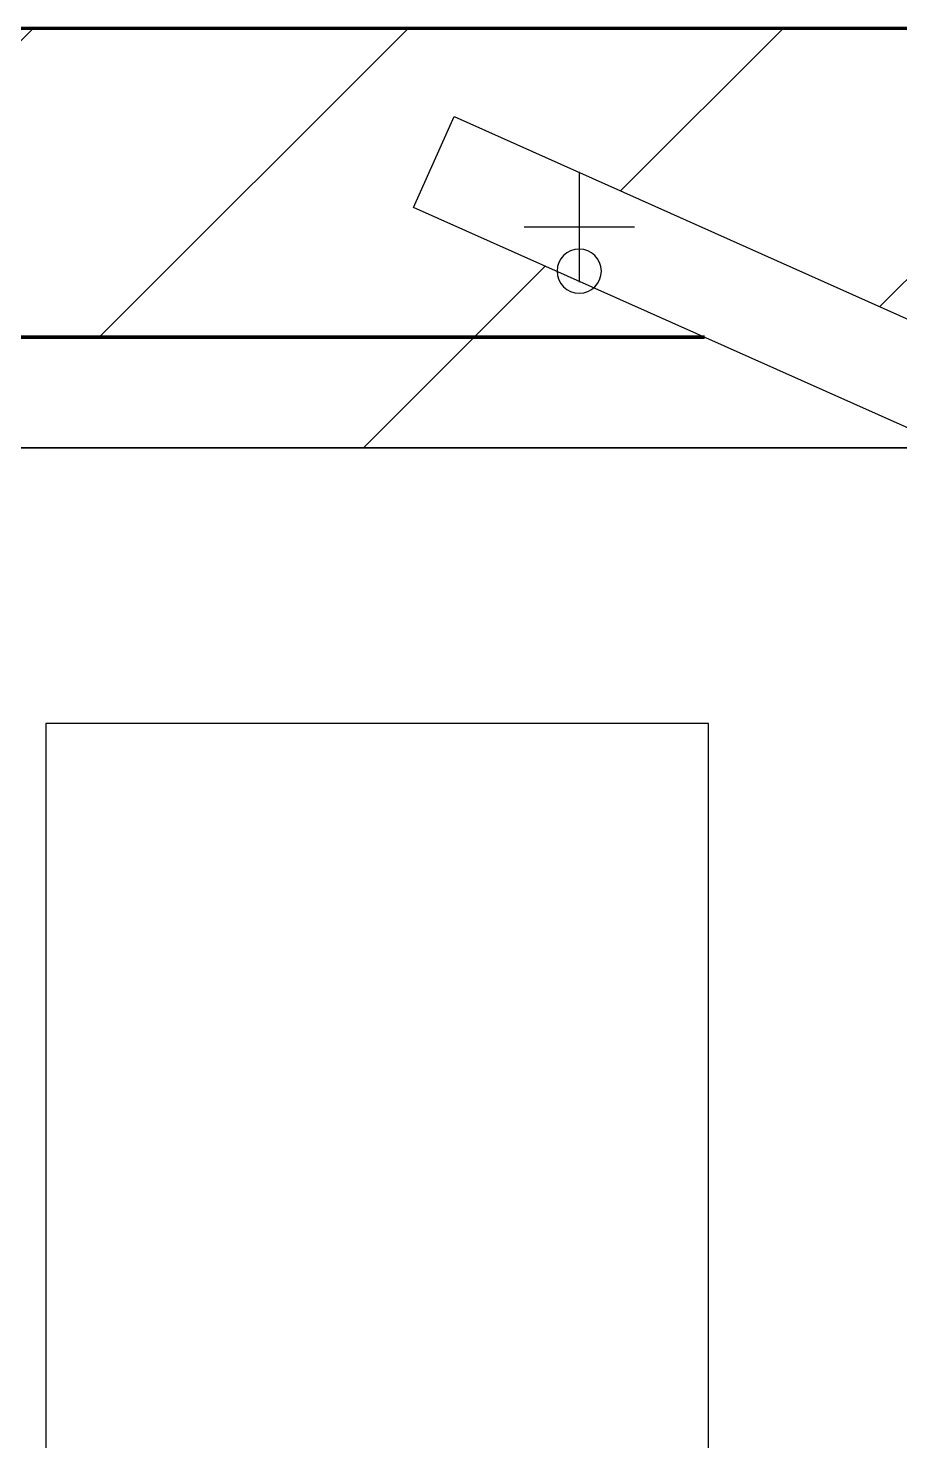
# Model space of a CAD drawing. Header units: millimetres. Extents: x -678720 to -601931, y -306 to 39239.
# Drawn here: x -655132 to -654737, y 8119 to 8759 of the extents above; entities that cross this region are included whole.
import ezdxf
from ezdxf.xclip import XClip

# ---------------------------------------------------------------- set-up
doc = ezdxf.new("R2010")
doc.units = ezdxf.units.MM
doc.header["$XCLIPFRAME"] = 0
doc.layers.add('000 - WIPEOUT', color=250, linetype='Continuous')
doc.layers.add('A11_ALU.SOLID SHEET', color=2, linetype='Continuous')
for name, color, linetype, lineweight in [('A-DOOR', 3, 'Continuous', 25), ('A-DOOR-E', 2, 'Continuous', 25), ('A-GLAZ-CURT', 2, 'Continuous', 9), ('A-WALL', 5, 'Continuous', 35), ('A-WALL-FNSH', 2, 'Continuous', 35), ('A-WALL-PATT', 1, 'Continuous', 35)]:
    doc.layers.add(name, color=color, linetype=linetype, lineweight=lineweight)

# ---------------------------------------------------------------- blocks, each defined once
blk = doc.blocks.new('DPA_AC-SG-PI - A1_1200x1300 mm-9660120-4234-01 ENLARGED MULTI-PURPOSE LEVEL - REFLECTED CEILING PLAN - SHEET 5')
at = {"layer": 'A-DOOR'}
for p, q in [((-500, 5), (-500, -45)), ((-525, -20), (-475, -20))]:
    blk.add_line(p, q, dxfattribs=at)
for start, end in [(0, 180), (180, 0)]:
    blk.add_arc((-500, -40), 10, start, end, dxfattribs=at)
at = {"layer": 'A-DOOR-E'}
for p, q in [((-575, -11.13), (-556.64, 29.95)), ((-556.64, 29.95), (511.63, -447.34)), ((493.28, -488.42), (-575, -11.13))]:
    blk.add_line(p, q, dxfattribs=at)
blk = doc.blocks.new('PPLS-PP19_Custom Tile Pattern - Custom Tile Pattern-V59-4234-01 ENLARGED MULTI-PURPOSE LEVEL - REFLECTED CEILING PLAN - SHEET 5')
at = {"layer": 'A-GLAZ-CURT'}
for p, q in [((31.34, 0), (300, 0)), ((300, 0), (31.34, 0)), ((195.99, 0), (213.31, 0)), ((213.31, 0), (195.99, 0)), ((230.06, 0), (300, 0)), ((143.25, -50), (300, -50)), ((300, -50), (143.25, -50))]:
    blk.add_line(p, q, dxfattribs=at)
for points, knots in [([(31.09, 0), (32.5, 0), (38.78, 0), (53.39, 0), (71.67, 0), (84.83, 0), (86.01, 0), (92.51, 0), (94.33, 0)], [-4844.334544, -4844.334544, -4844.334544, -4844.334544, -4705.298446, -4353.683244, -3960.84581, -3759.045785, -3336.541051, -2783.776468, -2783.776468, -2783.776468, -2783.776468]), ([(136.44, 0), (121.66, 0), (86.93, 0), (51.16, 0), (31.18, 0)], [-106.750556, -106.750556, -106.750556, -106.750556, -59.610984, 0, 0, 0, 0]), ([(95.45, 0), (83.14, 0), (62.83, 0), (41.24, 0), (32.83, 0), (31.27, 0)], [-367.613451, -367.613451, -367.613451, -367.613451, -330.153101, -307.516438, -302.210511, -302.210511, -302.210511, -302.210511]), ([(76.63, 0), (74.8, 0), (67.65, 0), (53.52, 0), (39.74, 0), (32.53, 0), (31.3, 0)], [-3095.572228, -3095.572228, -3095.572228, -3095.572228, -2950.589685, -2634.532728, -2313.748533, -2246.611491, -2246.611491, -2246.611491, -2246.611491]), ([(31.31, 0), (31.94, 0), (35.93, 0), (48.37, 0), (71.92, 0), (100.57, 0), (116.36, 0), (128.63, 0), (128.95, 0)], [-139.375777, -139.375777, -139.375777, -139.375777, -135.792042, -118.513713, -97.899267, -63.759246, -39.050993, -35.895543, -35.895543, -35.895543, -35.895543]), ([(31.33, 0), (34.8, 0), (52.2, 0), (88.72, 0), (120.63, 0), (138.28, 0), (138.53, 0)], [-401.364905, -401.364905, -401.364905, -401.364905, -390.253598, -346.313304, -291.370682, -290.5735, -290.5735, -290.5735, -290.5735]), ([(31.33, 0), (37.1, 0), (52.1, 0), (70.92, 0), (82.12, 0), (83.66, 0)], [-4874.14523, -4874.14523, -4874.14523, -4874.14523, -4573.028122, -4094.177415, -3869.465285, -3869.465285, -3869.465285, -3869.465285]), ([(70.61, 0), (66.16, 0), (55.8, 0), (41.76, 0), (34.81, 0), (31.34, 0)], [-4647.237329, -4647.237329, -4647.237329, -4647.237329, -4326.416877, -4098.545751, -3883.394943, -3883.394943, -3883.394943, -3883.394943]), ([(31.4, 0), (33.92, 0), (39.54, 0), (51.19, 0), (58.74, 0), (61.34, 0), (61.45, 0)], [-1794.984122, -1794.984122, -1794.984122, -1794.984122, -1645.594513, -1443.202566, -1228.752106, -1120.932285, -1120.932285, -1120.932285, -1120.932285]), ([(32.02, 0), (33.36, 0), (38.27, 0), (45.92, 0), (57.76, 0), (64.47, 0), (72.74, 0), (75.22, 0), (76.03, 0), (76.21, 0)], [-1161.809332, -1161.809332, -1161.809332, -1161.809332, -1089.329421, -901.315459, -753.071572, -495.328968, -421.953223, -334.951786, -290.452333, -290.452333, -290.452333, -290.452333]), ([(95.44, 0), (90.75, 0), (85.59, 0), (74.4, 0), (62.26, 0), (51.85, 0), (44.35, 0), (35.53, 0), (32.41, 0)], [-7531.75727, -7531.75727, -7531.75727, -7531.75727, -7135.649961, -6924.452779, -6738.82075, -6548.303034, -6314.283804, -6175.773004, -6175.773004, -6175.773004, -6175.773004]), ([(94.51, 0), (86.3, 0), (73.08, 0), (57.82, 0), (46.51, 0), (41.18, 0), (36.02, 0), (35.54, 0), (35.54, 0)], [-388.397396, -388.397396, -388.397396, -388.397396, -357.622665, -341.267687, -334.000314, -326.15566, -319.318397, -317.489778, -317.489778, -317.489778, -317.489778]), ([(36.29, 0), (37.77, 0), (48.82, 0), (64.79, 0), (82.66, 0), (93.77, 0), (95.55, 0)], [-314.598523, -314.598523, -314.598523, -314.598523, -305.899624, -287.17622, -249.500363, -242.102181, -242.102181, -242.102181, -242.102181]), ([(61.47, 0), (61.47, 0), (61.21, 0), (54.61, 0), (53.71, 0), (53.56, 0)], [-1113.311073, -1113.311073, -1113.311073, -1113.311073, -1096.402191, -891.204116, -747.28819, -747.28819, -747.28819, -747.28819]), ([(76.22, 0), (75.58, 0), (73.64, 0), (71.05, 0), (70.61, 0)], [-193.634889, -193.634889, -193.634889, -193.634889, -31.537676, 0, 0, 0, 0]), ([(94.72, 0), (95.22, 0), (99.11, 0), (108.97, 0), (120.79, 0), (139.94, 0), (163.31, 0), (185.23, 0), (193.62, 0), (194.69, 0), (194.79, 0)], [-2310.419338, -2310.419338, -2310.419338, -2310.419338, -2233.599744, -2052.234781, -1843.028543, -1530.39897, -1095.004608, -529.74427, -295.064701, -265.121568, -265.121568, -265.121568, -265.121568]), ([(103.09, 0), (101.08, 0), (98.55, 0), (96.01, 0), (95.53, 0)], [-375.435014, -375.435014, -375.435014, -375.435014, -369.147452, -367.692913, -367.692913, -367.692913, -367.692913]), ([(161.47, 0), (156.62, 0), (142.91, 0), (116.67, 0), (98.77, 0), (95.54, 0)], [-511.684382, -511.684382, -511.684382, -511.684382, -458.593899, -401.860199, -389.690281, -389.690281, -389.690281, -389.690281]), ([(114.39, 0), (114.2, 0), (112.08, 0), (105.6, 0), (98.15, 0), (96.03, 0)], [-8148.58938, -8148.58938, -8148.58938, -8148.58938, -8105.191388, -7723.759874, -7548.167004, -7548.167004, -7548.167004, -7548.167004]), ([(96.49, 0), (107.46, 0), (125.17, 0), (132.42, 0), (134.6, 0)], [-240.79965, -240.79965, -240.79965, -240.79965, -194.761443, -152.241002, -152.241002, -152.241002, -152.241002]), ([(129.02, 0), (129.02, 0), (124.41, 0), (122.35, 0), (114.96, 0), (108.04, 0), (103.09, 0)], [-35.386604, -35.386604, -35.386604, -35.386604, -31.430235, -22.807238, -15.488593, 0, 0, 0, 0]), ([(157.9, 0), (156.77, 0), (151.67, 0), (143.29, 0), (134.04, 0), (126.24, 0), (118.6, 0), (114.23, 0), (111.98, 0), (105.66, 0), (105.23, 0), (105.23, 0)], [-10292.955006, -10292.955006, -10292.955006, -10292.955006, -10098.273015, -9847.788484, -9677.714971, -9567.007022, -9453.21225, -9220.200448, -9012.77275, -8966.157302, -8929.495943, -8929.495943, -8929.495943, -8929.495943]), ([(105.26, 0), (105.52, 0), (111.01, 0), (112.65, 0), (113.59, 0)], [-8920.561005, -8920.561005, -8920.561005, -8920.561005, -8814.835624, -8577.462505, -8577.462505, -8577.462505, -8577.462505]), ([(128.58, 0), (128.8, 0), (130.16, 0), (139.26, 0), (152.67, 0), (159.54, 0), (161.02, 0), (161.39, 0)], [-633.326174, -633.326174, -633.326174, -633.326174, -627.736123, -618.981161, -602.094757, -592.980799, -588.830423, -588.830423, -588.830423, -588.830423]), ([(137.1, 0), (136, 0), (133.64, 0), (129.87, 0), (129.11, 0)], [-670.405967, -670.405967, -670.405967, -670.405967, -651.020627, -640.742133, -640.742133, -640.742133, -640.742133]), ([(161.51, 0), (161.24, 0), (160.47, 0), (158.35, 0), (157.85, 0), (157.77, 0)], [-10707.869245, -10707.869245, -10707.869245, -10707.869245, -10666.779182, -10580.760289, -10550.278881, -10550.278881, -10550.278881, -10550.278881]), ([(292.32, 0), (281.4, 0), (251.65, 0), (207.11, 0), (177.41, 0), (159.34, 0), (158.33, 0), (158.3, 0)], [-277.543685, -277.543685, -277.543685, -277.543685, -244.693688, -187.987675, -143.776725, -129.632772, -123.352749, -123.352749, -123.352749, -123.352749]), ([(159.07, 0), (159.13, 0), (159.6, 0), (160.13, 0), (160.63, 0)], [-115.643202, -115.643202, -115.643202, -115.643202, -114.681583, -107.933655, -107.933655, -107.933655, -107.933655]), ([(193.8, 0), (193.33, 0), (190.11, 0), (183.13, 0), (171, 0), (163.08, 0), (162.1, 0), (161.78, 0)], [-11665.349007, -11665.349007, -11665.349007, -11665.349007, -11565.880756, -11105.624034, -10839.086983, -10768.332124, -10721.828131, -10721.828131, -10721.828131, -10721.828131]), ([(168.37, 0), (167.68, 0), (165.87, 0), (163.56, 0), (162.06, 0)], [-543.375029, -543.375029, -543.375029, -543.375029, -530.793311, -513.85548, -513.85548, -513.85548, -513.85548]), ([(162.49, 0), (163.58, 0), (166.98, 0), (174.15, 0), (185.98, 0), (208.82, 0), (219.42, 0), (230.06, 0)], [-100.224108, -100.224108, -100.224108, -100.224108, -87.660824, -65.295536, -41.623857, -24.459831, 0, 0, 0, 0]), ([(162.75, 0), (165.4, 0), (170.91, 0), (172.61, 0), (172.61, 0)], [-111.264224, -111.264224, -111.264224, -111.264224, -56.742688, -19.085662, -19.085662, -19.085662, -19.085662]), ([(247.1, 0), (246.76, 0), (245.04, 0), (238.34, 0), (226.56, 0), (221.1, 0), (200.27, 0), (182.99, 0), (174.27, 0), (169.67, 0), (168.99, 0)], [-9649.085549, -9649.085549, -9649.085549, -9649.085549, -9581.591397, -9406.094246, -9221.510254, -9016.44624, -8717.832359, -8253.978395, -8152.463617, -8069.855175, -8069.855175, -8069.855175, -8069.855175]), ([(215.22, 0), (214.62, 0), (210.55, 0), (203.98, 0), (187.54, 0), (175.3, 0), (169.49, 0)], [-203.825446, -203.825446, -203.825446, -203.825446, -198.527383, -184.406837, -162.427601, -142.916156, -142.916156, -142.916156, -142.916156]), ([(171.51, 0), (176.48, 0), (193.23, 0), (201.73, 0), (208.81, 0), (213.9, 0), (241.96, 0), (266.73, 0), (281.71, 0), (289.36, 0), (292.39, 0), (293.3, 0)], [-7971.819559, -7971.819559, -7971.819559, -7971.819559, -7784.112253, -7606.717214, -7289.299508, -7042.621073, -6582.165592, -6068.460911, -5766.029927, -5566.724884, -5465.810215, -5465.810215, -5465.810215, -5465.810215]), ([(172.07, 0), (177.66, 0), (187.87, 0), (201.08, 0), (207.47, 0), (213.96, 0), (215.11, 0)], [-255.364076, -255.364076, -255.364076, -255.364076, -237.955587, -223.92608, -215.862851, -208.75215, -208.75215, -208.75215, -208.75215]), ([(300, 0), (288.22, 0), (262, 0), (230.43, 0), (219.94, 0), (219.02, 0)], [-12528.858583, -12528.858583, -12528.858583, -12528.858583, -11905.454923, -11162.864862, -10856.732305, -10856.732305, -10856.732305, -10856.732305]), ([(219.9, 0), (220.86, 0), (227.84, 0), (242.06, 0), (246.54, 0), (246.96, 0)], [-10670.940496, -10670.940496, -10670.940496, -10670.940496, -10511.382485, -9925.173265, -9834.877357, -9834.877357, -9834.877357, -9834.877357]), ([(284.76, 0), (284.76, 0), (285.09, 0), (287.32, 0), (290.64, 0), (292.23, 0)], [-4110.630118, -4110.630118, -4110.630118, -4110.630118, -4053.389046, -3959.664717, -3878.983974, -3878.983974, -3878.983974, -3878.983974]), ([(293.3, 0), (292.11, 0), (289.1, 0), (285.38, 0), (284.87, 0)], [-4536.944764, -4536.944764, -4536.944764, -4536.944764, -4358.271401, -4143.037883, -4143.037883, -4143.037883, -4143.037883]), ([(293.37, 0), (295.02, 0), (296.9, 0), (297.86, 0), (298.09, 0)], [-5463.307426, -5463.307426, -5463.307426, -5463.307426, -5280.360606, -5199.253518, -5199.253518, -5199.253518, -5199.253518])]:
    blk.add_open_spline(points, degree=3, knots=knots, dxfattribs=at)
for points in [[(80.35, 0), (79.57, 0), (78.27, 0), (76.63, 0)], [(84.06, 0), (83.48, 0), (82.41, 0), (81.72, 0)], [(161.48, 0), (162.08, 0), (162.41, 0), (162.75, 0)], [(168.74, 0), (168.74, 0), (169.81, 0), (171.51, 0)], [(195.11, 0), (194.91, 0), (194.44, 0), (193.8, 0)], [(293.21, 0), (295.49, 0), (297.76, 0), (300, 0)], [(300, 0), (297.76, 0), (295.53, 0), (293.29, 0)], [(297.38, 0), (296.47, 0), (295.09, 0), (293.34, 0)]]:
    blk.add_open_spline(points, degree=3, dxfattribs=at)
blk = doc.blocks.new('PPLS-PP19_Custom Tile Pattern - Custom Tile Pattern-V60-4234-01 ENLARGED MULTI-PURPOSE LEVEL - REFLECTED CEILING PLAN - SHEET 5')
at = {"layer": 'A-GLAZ-CURT'}
for p, q in [((-300, 0), (300, 0)), ((300, 0), (-300, 0)), ((-293.07, 0), (-275.75, 0)), ((-275.75, 0), (-293.07, 0)), ((-222.32, 0), (-205, 0)), ((-205, 0), (-222.32, 0)), ((-300, -50), (300, -50)), ((300, -50), (-300, -50))]:
    blk.add_line(p, q, dxfattribs=at)
at = {"layer": 'A-GLAZ-CURT', "flags": 128}
for points in [[(-300, 0), (-291.56, 0), (-283.3, 0), (-275.2, 0), (-267.26, 0), (-259.45, 0), (-251.77, 0), (-244.2, 0), (-236.74, 0), (-229.36, 0), (-222.06, 0), (-214.83, 0), (-207.71, 0), (-200.76, 0), (-194.02, 0), (-187.54, 0), (-181.38, 0), (-175.58, 0)], [(-174.86, 0), (-179.49, 0), (-184.81, 0), (-190.44, 0), (-196.37, 0), (-202.58, 0), (-209.04, 0), (-215.73, 0), (-222.63, 0), (-229.72, 0), (-236.97, 0), (-244.39, 0), (-251.96, 0), (-259.67, 0), (-267.51, 0), (-275.48, 0), (-283.55, 0), (-291.73, 0), (-300, 0)], [(-174.84, 0), (-170.25, 0), (-165.64, 0), (-162.01, 0), (-159.53, 0), (-157.46, 0), (-154.52, 0), (-149.42, 0), (-141.84, 0), (-132.81, 0), (-126.08, 0)], [(-125.17, 0), (-128.55, 0), (-134.16, 0), (-140.03, 0), (-145.5, 0), (-150.63, 0), (-155.53, 0), (-160.27, 0), (-164.95, 0), (-169.65, 0), (-174.47, 0)]]:
    blk.add_lwpolyline(points, dxfattribs=at)
at = {"layer": 'A-GLAZ-CURT'}
for points, knots in [([(-300, 0), (-284.65, 0), (-236.57, 0), (-198.47, 0), (-175.3, 0), (-174.86, 0)], [-5323.127839, -5323.127839, -5323.127839, -5323.127839, -4502.809032, -2700.551212, -2665.863887, -2665.863887, -2665.863887, -2665.863887]), ([(-175.02, 0), (-187.33, 0), (-220.2, 0), (-262.56, 0), (-294.48, 0), (-300, 0)], [-16055.034758, -16055.034758, -16055.034758, -16055.034758, -15131.813646, -13729.592194, -13439.944408, -13439.944408, -13439.944408, -13439.944408]), ([(-174.91, 0), (-178.51, 0), (-186.77, 0), (-209.77, 0), (-232.01, 0), (-255.22, 0), (-262.59, 0), (-264.9, 0), (-265.4, 0)], [-1972.27462, -1972.27462, -1972.27462, -1972.27462, -1755.085331, -1400.429864, -858.079193, -543.655514, -208.940337, 0, 0, 0, 0]), ([(-258.6, 0), (-257.91, 0), (-254.26, 0), (-241.25, 0), (-225.99, 0), (-213.1, 0), (-200.2, 0), (-188.34, 0), (-179.5, 0), (-175.66, 0)], [-5722.54675, -5722.54675, -5722.54675, -5722.54675, -5657.471696, -5413.335975, -5017.494783, -4832.723979, -4666.091899, -4349.945572, -4147.886235, -4147.886235, -4147.886235, -4147.886235]), ([(-175.08, 0), (-176.14, 0), (-183.46, 0), (-199.46, 0), (-216.65, 0), (-231.26, 0), (-233.46, 0), (-234, 0)], [-1821.098565, -1821.098565, -1821.098565, -1821.098565, -1763.376603, -1422.553702, -978.033455, -846.069444, -682.911962, -682.911962, -682.911962, -682.911962]), ([(-233.49, 0), (-233.44, 0), (-232.38, 0), (-230.74, 0), (-225.3, 0), (-223.63, 0)], [-455.274641, -455.274641, -455.274641, -455.274641, -440.605512, -119.536984, 0, 0, 0, 0]), ([(-223.63, 0), (-219.39, 0), (-206.17, 0), (-190.12, 0), (-178.49, 0), (-174.92, 0)], [-5463.295695, -5463.295695, -5463.295695, -5463.295695, -5161.076232, -4739.070012, -4552.746412, -4552.746412, -4552.746412, -4552.746412]), ([(-174.88, 0), (-172.3, 0), (-166.23, 0), (-158.7, 0), (-157.22, 0)], [-4134.319293, -4134.319293, -4134.319293, -4134.319293, -4000.813434, -3840.635403, -3840.635403, -3840.635403, -3840.635403]), ([(-174.87, 0), (-173.21, 0), (-165.5, 0), (-152.12, 0), (-136.84, 0), (-127.33, 0), (-124.19, 0), (-123.43, 0), (-123.28, 0)], [-4551.746095, -4551.746095, -4551.746095, -4551.746095, -4465.409639, -4149.119819, -3839.893365, -3647.167523, -3488.92562, -3439.852845, -3439.852845, -3439.852845, -3439.852845]), ([(-133.82, 0), (-135.51, 0), (-137.8, 0), (-149.31, 0), (-160.82, 0), (-169.58, 0), (-174.87, 0)], [-2731.647847, -2731.647847, -2731.647847, -2731.647847, -2418.507304, -2308.929706, -2113.765672, -1824.991534, -1824.991534, -1824.991534, -1824.991534]), ([(-72.93, 0), (-75.51, 0), (-91.45, 0), (-124.91, 0), (-160.51, 0), (-174.86, 0)], [-19442.345229, -19442.345229, -19442.345229, -19442.345229, -18935.241197, -17136.203329, -16058.947491, -16058.947491, -16058.947491, -16058.947491]), ([(-174.7, 0), (-153.84, 0), (-129.68, 0), (-114.06, 0), (-108.99, 0)], [-2661.563919, -2661.563919, -2661.563919, -2661.563919, -1002.059161, -460.363443, -460.363443, -460.363443, -460.363443]), ([(-137.88, 0), (-140.56, 0), (-147.66, 0), (-147.69, 0), (-158.72, 0), (-168.99, 0), (-173.27, 0), (-173.9, 0)], [-3187.727384, -3187.727384, -3187.727384, -3187.727384, -2919.378265, -2477.344047, -2237.412286, -2029.680487, -1992.329615, -1992.329615, -1992.329615, -1992.329615]), ([(-152.35, 0), (-151.03, 0), (-147.71, 0), (-143.57, 0), (-138.62, 0)], [-3494.978217, -3494.978217, -3494.978217, -3494.978217, -3371.022232, -3227.460399, -3227.460399, -3227.460399, -3227.460399])]:
    blk.add_open_spline(points, degree=3, knots=knots, dxfattribs=at)
blk = doc.blocks.new('*U321')
at = {"layer": 'A-GLAZ-CURT', "rotation": 180}
for name, p in [('PPLS-PP19_Custom Tile Pattern - Custom Tile Pattern-V60-4234-01 ENLARGED MULTI-PURPOSE LEVEL - REFLECTED CEILING PLAN - SHEET 5', (-22265, -710)), ('PPLS-PP19_Custom Tile Pattern - Custom Tile Pattern-V59-4234-01 ENLARGED MULTI-PURPOSE LEVEL - REFLECTED CEILING PLAN - SHEET 5', (-21665, -710))]:
    blk.add_blockref(name, p, dxfattribs=at)
blk = doc.blocks.new('*U605')
at = {"color": 3}
blk.add_wipeout([(-275, -27250), (275, -27250), (275, -27550), (-275, -27550)], dxfattribs=at).dxf.layer = '000 - WIPEOUT'
at = {"layer": 'A11_ALU.SOLID SHEET', "color": 0, "linetype": 'ByBlock'}
blk.add_lwpolyline([(-275, -27550), (275, -27550), (275, -27250), (-275, -27250)], close=True, dxfattribs=at)
blk = doc.blocks.new('*U743')
blk.add_lwpolyline([(21173.36, -580), (28210, -580), (28210, -6849.96), (45954.15, -6849.96), (45954.15, 600), (82995.06, 600), (83086.47, 650), (90052, 650), (90392, 990), (103159.16, 990), (103159.16, 4990), (21173.36, 4990), (21173.36, 3485.45), (21203.36, 3485.45), (21203.36, 925.54), (21173.36, 925.54), (21173.36, -580)])
at = {"layer": 'A11_ALU.SOLID SHEET', "color": 0, "linetype": 'ByBlock', "rotation": 90}
blk.add_blockref('*U605', (62308.5, 4590), dxfattribs=at)

msp = doc.modelspace()

# ---------------------------------------------------------------- block references
at = {"layer": 'A11_ALU.SOLID SHEET'}
ref = msp.add_blockref('*U743', (-744682.37, 3579.02), dxfattribs=at)
XClip(ref).set_block_clipping_path([(69798.6834257276, -3885.5002684942), (120965.0023936313, 33679.9972602262)])

# ---------------------------------------------------------------- next in the draw order: hatches: boundary and pattern name
at = {"layer": 'A-WALL-PATT', "lineweight": 9}
h = msp.add_hatch(dxfattribs=at)
h.set_pattern_fill('FP_2', color=256, style=0, pattern_type=2)
h.set_pattern_definition([(45, (0, 0), (-84.852814, 84.852814), [])])
h.paths.add_polyline_path([(-645614.94, 8619.02), (-644025.62, 8619.02), (-644076.02, 8641.53), (-644079.79, 8639.36), (-644084.96, 8639.36), (-644091.03, 8644.02), (-644092.03, 8648.69), (-644157.37, 8677.88), (-644139.02, 8718.97), (-643915.31, 8619.02), (-632557.37, 8619.02), (-632557.37, 8759.02), (-674883.69, 8759.02), (-674883.69, 8619.02), (-672825.62, 8619.02), (-672876.02, 8641.53), (-672879.79, 8639.36), (-672884.96, 8639.36), (-672891.03, 8644.02), (-672892.03, 8648.69), (-672957.37, 8677.88), (-672939.02, 8718.97), (-672715.31, 8619.02), (-669225.62, 8619.02), (-669276.02, 8641.53), (-669279.79, 8639.36), (-669284.96, 8639.36), (-669291.03, 8644.02), (-669292.03, 8648.69), (-669357.37, 8677.88), (-669339.02, 8718.97), (-669115.31, 8619.02), (-665625.62, 8619.02), (-665676.02, 8641.53), (-665679.79, 8639.36), (-665684.96, 8639.36), (-665691.03, 8644.02), (-665692.03, 8648.69), (-665757.37, 8677.88), (-665739.02, 8718.97), (-665515.31, 8619.02), (-662025.62, 8619.02), (-662076.02, 8641.53), (-662079.79, 8639.36), (-662084.96, 8639.36), (-662091.03, 8644.02), (-662092.03, 8648.69), (-662157.37, 8677.88), (-662139.02, 8718.97), (-661915.31, 8619.02), (-658425.62, 8619.02), (-658476.02, 8641.53), (-658479.79, 8639.36), (-658484.96, 8639.36), (-658491.03, 8644.02), (-658492.03, 8648.69), (-658557.37, 8677.88), (-658539.02, 8718.97), (-658315.31, 8619.02), (-654825.62, 8619.02), (-654876.02, 8641.53), (-654879.79, 8639.36), (-654884.96, 8639.36), (-654891.03, 8644.02), (-654892.03, 8648.69), (-654957.37, 8677.88), (-654939.02, 8718.97), (-654715.31, 8619.02), (-651225.62, 8619.02), (-651276.02, 8641.53), (-651279.79, 8639.36), (-651284.96, 8639.36), (-651291.03, 8644.02), (-651292.03, 8648.69), (-651357.37, 8677.88), (-651339.02, 8718.97), (-651115.31, 8619.02), (-647625.62, 8619.02), (-647676.02, 8641.53), (-647679.79, 8639.36), (-647684.96, 8639.36), (-647691.03, 8644.02), (-647692.03, 8648.69), (-647757.37, 8677.88), (-647739.02, 8718.97), (-647515.31, 8619.02), (-645746.78, 8619.02)])
h = msp.add_hatch(dxfattribs=at)
h.set_pattern_fill('FP_3', color=256, style=0, pattern_type=2)
h.set_pattern_definition([(45, (0, 0), (-212.13203, 212.13203), []), (135, (0, 0), (-212.13203, -212.13203), [])])
h.paths.add_polyline_path([(-637582.37, 8569.02), (-637582.37, 8619.02), (-643915.31, 8619.02), (-643803.39, 8569.02), (-641132.34, 8569.02)])
h.paths.add_polyline_path([(-659985.63, 8569.02), (-658313.71, 8569.02), (-658425.62, 8619.02), (-661915.31, 8619.02), (-661803.39, 8569.02), (-660051.55, 8569.02)])
h.paths.add_polyline_path([(-653657.25, 8569.02), (-651113.71, 8569.02), (-651225.62, 8619.02), (-654715.31, 8619.02), (-654603.39, 8569.02), (-653782.37, 8569.02)])
h.paths.add_polyline_path([(-643913.71, 8569.02), (-644025.62, 8619.02), (-647515.31, 8619.02), (-647403.39, 8569.02), (-643966.93, 8569.02)])
h.paths.add_polyline_path([(-658203.39, 8569.02), (-654713.71, 8569.02), (-654825.62, 8619.02), (-658315.31, 8619.02), (-658205.78, 8570.08)])
h.paths.add_polyline_path([(-662292.85, 8569.02), (-661913.71, 8569.02), (-662025.62, 8619.02), (-665515.31, 8619.02), (-665403.39, 8569.02), (-662358.77, 8569.02)])
h.paths.add_polyline_path([(-647513.71, 8569.02), (-647625.62, 8619.02), (-651115.31, 8619.02), (-651003.39, 8569.02), (-647526.64, 8569.02)])
h.paths.add_polyline_path([(-666973.22, 8569.02), (-665513.71, 8569.02), (-665625.62, 8619.02), (-669115.31, 8619.02), (-669003.39, 8569.02), (-667105.06, 8569.02)])
h.paths.add_polyline_path([(-670928.45, 8569.02), (-669113.71, 8569.02), (-669225.62, 8619.02), (-672715.31, 8619.02), (-672603.39, 8569.02), (-670994.37, 8569.02)])
h.paths.add_polyline_path([(-672906.07, 8569.02), (-672713.71, 8569.02), (-672825.62, 8619.02), (-674883.69, 8619.02), (-674883.69, 8569.02), (-672957.37, 8569.02)])

# ---------------------------------------------------------------- next in the draw order: linework, layer by layer
at = {"layer": 'A-WALL', "color": 7, "lineweight": 70}
for p, q in [((-657382.37, 8759.02), (-654982.37, 8759.02)), ((-654982.37, 8759.02), (-653782.37, 8759.02)), ((-654982.37, 8619.02), (-657382.37, 8619.02)), ((-657382.37, 8619.02), (-654982.37, 8619.02)), ((-654825.62, 8619.02), (-654982.37, 8619.02)), ((-654982.37, 8619.02), (-654825.62, 8619.02))]:
    msp.add_line(p, q, dxfattribs=at)
at = {"layer": 'A-WALL-FNSH', "color": 250}
for p, q in [((-654982.37, 8569.02), (-657382.37, 8569.02)), ((-654713.71, 8569.02), (-654982.37, 8569.02))]:
    msp.add_line(p, q, dxfattribs=at)

# ---------------------------------------------------------------- next in the draw order: block references
msp.add_blockref('*U321', (-633017.37, 9279.02))
at = {"layer": 'A-DOOR-E'}
msp.add_blockref('DPA_AC-SG-PI - A1_1200x1300 mm-9660120-4234-01 ENLARGED MULTI-PURPOSE LEVEL - REFLECTED CEILING PLAN - SHEET 5', (-654382.37, 8689.02), dxfattribs=at)

doc.saveas('drawing.dxf')
